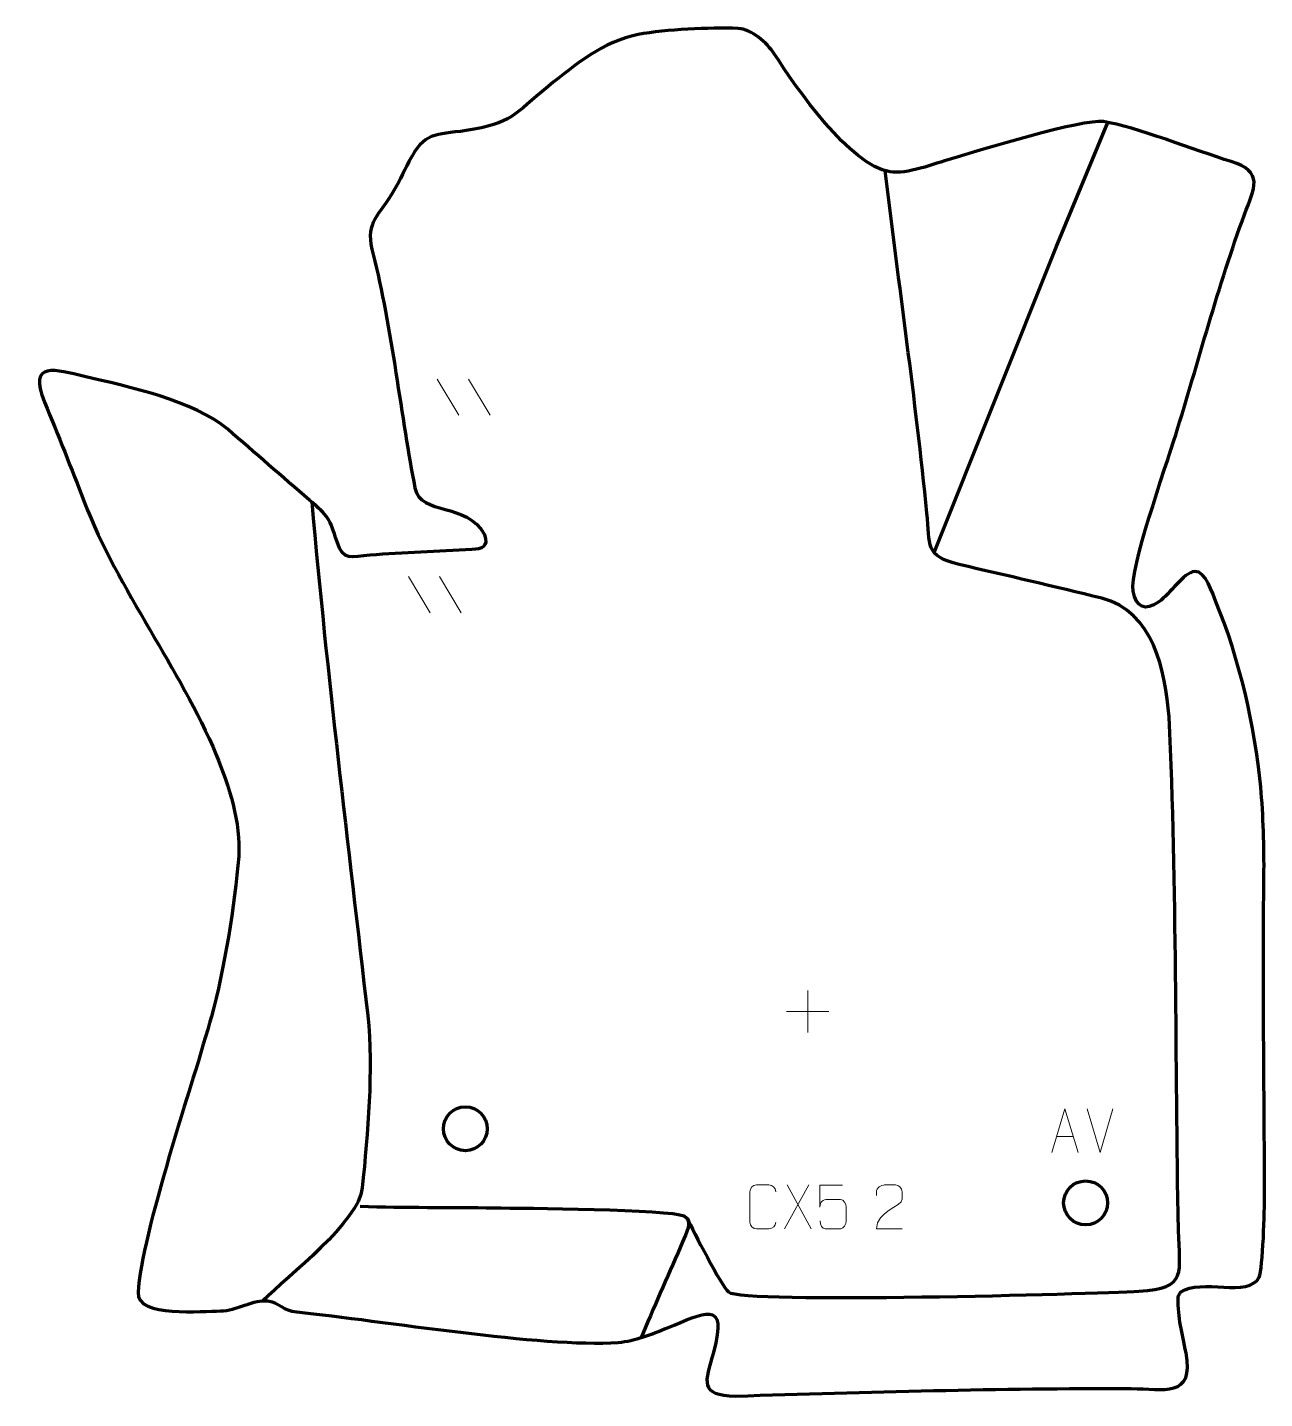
# Model space of a CAD drawing. Header units: millimetres. Extents: x -655 to 49, y -24 to 757.
import ezdxf

# ---------------------------------------------------------------- set-up
doc = ezdxf.new("R2010")
doc.units = ezdxf.units.MM
doc.header["$MEASUREMENT"] = 0
doc.layers.add('layer 2', color=7, linetype='Continuous')
doc.layers.add('layer 3', color=7, linetype='Continuous')

msp = doc.modelspace()

# ---------------------------------------------------------------- linework, layer by layer
at = {"layer": 'layer 2', "color": 140, "lineweight": 158}
for points, knots in [([(-138.8686, 457.7962), (-138.8686, 457.7962), (-69.4224, 631.7358), (-69.4224, 631.7358), (-69.4224, 631.7358), (-69.4224, 631.7358), (-39.9292, 702.7685), (-39.9292, 702.7685)], [0, 0, 0, 0, 0.33333333, 0.33333333, 0.33333333, 0.33333333, 1, 1, 1, 1]), ([(-279.5952, 78.8688), (-275.9916, 71.5554), (-260.2214, 40.3823), (-256.0024, 36.8614), (-256.0024, 36.8614), (-247.8992, 30.0987), (-48.6571, 35.8918), (-22.3054, 37.2812), (-22.3054, 37.2812), (5.837, 38.765), (0.6651, 48.1017), (0.2, 71.9593), (0.2, 71.9593), (-1.7054, 169.6888), (-0.5266, 266.2499), (-5.1349, 364.2768), (-5.1349, 364.2768), (-7.3034, 390.4611), (-14.083, 424.5192), (-43.4629, 431.7942), (-43.4629, 431.7942), (-70.4091, 438.4667), (-97.5709, 444.7529), (-124.6193, 451.0412), (-124.6193, 451.0412), (-144.3642, 455.6316), (-141.1979, 462.1338), (-143.0103, 480.2586), (-143.0103, 480.2586), (-149.4772, 544.9312), (-158.953, 610.5819), (-166.8596, 675.2105)], [0, 0, 0, 0, 0.11111111, 0.11111111, 0.11111111, 0.11111111, 0.22222222, 0.22222222, 0.22222222, 0.22222222, 0.33333333, 0.33333333, 0.33333333, 0.33333333, 0.44444444, 0.44444444, 0.44444444, 0.44444444, 0.55555556, 0.55555556, 0.55555556, 0.55555556, 0.66666667, 0.66666667, 0.66666667, 0.66666667, 0.77777778, 0.77777778, 0.77777778, 0.77777778, 1, 1, 1, 1]), ([(-493.3177, 486.66), (-484.2544, 386.35), (-472.8409, 293.4426), (-461.3982, 194.2927), (-461.3982, 194.2927), (-458.1645, 162.7177), (-461.3532, 127.7721), (-464.5068, 96.1526), (-464.5068, 96.1526), (-466.416, 77.0096), (-506.4468, 46.0725), (-521.1331, 31.8636)], [0, 0, 0, 0, 0.25, 0.25, 0.25, 0.25, 0.5, 0.5, 0.5, 0.5, 1, 1, 1, 1]), ([(-465.6375, 85.6357), (-440.3923, 84.88), (-414.4639, 85.1139), (-389.1345, 84.7783), (-389.1345, 84.7783), (-373.8866, 84.5791), (-289.3806, 84.056), (-281.2564, 80.17), (-281.2564, 80.17), (-275.8581, 77.5879), (-280.4171, 69.6294), (-282.1592, 65.4868), (-282.1592, 65.4868), (-289.4926, 48.0484), (-297.3275, 31.0107), (-304.5996, 13.6366), (-304.5996, 13.6366), (-304.5996, 13.6366), (-305.1444, 12.3349), (-305.1444, 12.3349), (-305.1444, 12.3349), (-305.1444, 12.3349), (-305.7034, 10.9346), (-305.7034, 10.9346)], [0, 0, 0, 0, 0.14285714, 0.14285714, 0.14285714, 0.14285714, 0.28571429, 0.28571429, 0.28571429, 0.28571429, 0.42857143, 0.42857143, 0.42857143, 0.42857143, 0.57142857, 0.57142857, 0.57142857, 0.57142857, 0.71428571, 0.71428571, 0.71428571, 0.71428571, 1, 1, 1, 1])]:
    msp.add_open_spline(points, degree=3, knots=knots, dxfattribs=at)
at = {"layer": 'layer 3', "color": 250, "lineweight": 200}
for centre in [(-405.8301, 129.7969), (-52.6824, 87.6161)]:
    msp.add_ellipse(centre, major_axis=(0, 12.5), ratio=1, dxfattribs=at)
at = {"layer": 'layer 3', "color": 242, "lineweight": 158}
msp.add_open_spline([(-25.6865, 435.9601), (-23.597, 426.5755), (-19.1355, 424.2097), (-10.9426, 429.8153), (-10.9426, 429.8153), (-4.4189, 434.2788), (2.8455, 446.4659), (9.5351, 447.0296), (9.5351, 447.0296), (15.6911, 447.5483), (19.5853, 434.4705), (21.5461, 429.7373), (21.5461, 429.7373), (34.9426, 397.4009), (43.799, 358.9812), (47.0527, 324.3016), (47.0527, 324.3016), (48.4755, 308.3896), (49.091, 289.7747), (48.8542, 273.7179), (48.8542, 273.7179), (47.9637, 213.3374), (49.1952, 151.6903), (49.1805, 92.0661), (49.1805, 92.0661), (49.1785, 83.9855), (48.4653, 50.3387), (46.0595, 45.2629), (46.0595, 45.2629), (40.3897, 33.3008), (13.029, 45.0048), (1.4171, 36.7194), (1.4171, 36.7194), (0.5464, 35.7689), (0.4224, 35.1598), (0.076, 33.9783), (0.076, 33.9783), (-0.1181, 21.2511), (2.2161, 14.1866), (4.5159, 2.1896), (4.5159, 2.1896), (9.5018, -23.8195), (-8.4873, -18.2099), (-26.6979, -18.125), (-26.6979, -18.125), (-101.4233, -17.7761), (-177.1651, -20.1451), (-251.9578, -22.38), (-251.9578, -22.38), (-272.8974, -21.7958), (-269.4132, -14.6593), (-264.6198, 2.4976), (-264.6198, 2.4976), (-255.9092, 33.6751), (-270.3562, 24.6884), (-290.694, 16.5011), (-290.694, 16.5011), (-299.723, 12.8664), (-309.0184, 9.0528), (-318.7925, 8.1506), (-318.7925, 8.1506), (-362.8319, 5.1648), (-453.3792, 20.6882), (-501.8079, 25.5011), (-501.8079, 25.5011), (-510.1437, 26.3296), (-511.3373, 30.6167), (-518.2423, 31.7405), (-518.2423, 31.7405), (-525.9005, 32.9869), (-536.3722, 26.1279), (-545.3102, 26.0425), (-545.3102, 26.0425), (-555.1297, 26.0541), (-592.9824, 22.1559), (-592.1707, 36.5039), (-592.1707, 36.5039), (-590.2515, 70.4348), (-560.5311, 157.0802), (-550.3989, 193.7751), (-550.3989, 193.7751), (-543.0863, 220.2587), (-537.102, 257.4657), (-534.8865, 284.7422), (-534.8865, 284.7422), (-533.6451, 304.0957), (-540.2927, 325.0572), (-547.6905, 342.7195), (-547.6905, 342.7195), (-568.4697, 392.3299), (-603.338, 436.0515), (-622.7725, 486.674), (-622.7725, 486.674), (-630.1149, 505.7528), (-637.6666, 524.5502), (-645.4035, 543.4672), (-645.4035, 543.4672), (-655.1629, 567.3295), (-638.9405, 561.8477), (-622.5828, 558.1154), (-622.5828, 558.1154), (-598.3665, 552.5118), (-560.0016, 544.1884), (-541.1167, 528.0453), (-541.1167, 528.0453), (-525.5245, 514.6957), (-510.2541, 501.0771), (-494.6001, 487.7628), (-494.6001, 487.7628), (-483.537, 478.2767), (-483.2755, 477.5084), (-478.897, 463.9459), (-478.897, 463.9459), (-475.2652, 452.696), (-470.8853, 455.4454), (-460.0906, 456.3375), (-460.0906, 456.3375), (-441.012, 457.8526), (-421.3628, 458.5649), (-402.2183, 459.5616), (-402.2183, 459.5616), (-396.3377, 459.8677), (-392.5649, 461.115), (-394.8881, 468.0844), (-394.8881, 468.0844), (-405.1115, 486.9836), (-431.2422, 478.5259), (-434.5107, 494.6532), (-434.5107, 494.6532), (-442.1269, 532.2329), (-447.9017, 587.7093), (-458.3318, 627.4934), (-458.3318, 627.4934), (-462.9565, 645.1335), (-457.0655, 647.5153), (-447.8767, 661.6405), (-447.8767, 661.6405), (-444.0602, 667.6243), (-441.1688, 674.1175), (-438.0103, 680.4568), (-438.0103, 680.4568), (-429.1232, 697.4759), (-423.1246, 695.4896), (-405.407, 698.109), (-405.407, 698.109), (-379.1453, 702.2274), (-378.4404, 707.2045), (-358.6492, 723.2679), (-358.6492, 723.2679), (-343.3855, 735.6566), (-327.2278, 748.8382), (-307.4739, 752.7349), (-307.4739, 752.7349), (-291.1916, 755.8275), (-267.1811, 756.8352), (-250.5175, 756.2284), (-250.5175, 756.2284), (-242.7387, 755.9452), (-234.1252, 748.0518), (-229.9917, 741.8055), (-229.9917, 741.8055), (-217.3685, 722.5018), (-186.9648, 678.1838), (-164.0364, 674.5755), (-164.0364, 674.5755), (-154.434, 673.0643), (-138.8323, 679.2206), (-129.0859, 682.0624), (-129.0859, 682.0624), (-114.0164, 686.4736), (-53.9883, 704.9183), (-42.5512, 703.2162), (-42.5512, 703.2162), (-24.8572, 700.5831), (10.4014, 686.5207), (30.1241, 680.4976), (30.1241, 680.4976), (49.2269, 674.6638), (43.3776, 665.4988), (37.7626, 650.2759), (37.7626, 650.2759), (23.0675, 610.4354), (11.3961, 565.9881), (-1.3179, 524.9713), (-1.3179, 524.9713), (-7.1166, 506.2643), (-27.7059, 447.9876), (-25.6865, 435.9601)], degree=3, knots=[0, 0, 0, 0, 0.02083333, 0.02083333, 0.02083333, 0.02083333, 0.04166667, 0.04166667, 0.04166667, 0.04166667, 0.0625, 0.0625, 0.0625, 0.0625, 0.08333333, 0.08333333, 0.08333333, 0.08333333, 0.10416667, 0.10416667, 0.10416667, 0.10416667, 0.125, 0.125, 0.125, 0.125, 0.14583333, 0.14583333, 0.14583333, 0.14583333, 0.16666667, 0.16666667, 0.16666667, 0.16666667, 0.1875, 0.1875, 0.1875, 0.1875, 0.20833333, 0.20833333, 0.20833333, 0.20833333, 0.22916667, 0.22916667, 0.22916667, 0.22916667, 0.25, 0.25, 0.25, 0.25, 0.27083333, 0.27083333, 0.27083333, 0.27083333, 0.29166667, 0.29166667, 0.29166667, 0.29166667, 0.3125, 0.3125, 0.3125, 0.3125, 0.33333333, 0.33333333, 0.33333333, 0.33333333, 0.35416667, 0.35416667, 0.35416667, 0.35416667, 0.375, 0.375, 0.375, 0.375, 0.39583333, 0.39583333, 0.39583333, 0.39583333, 0.41666667, 0.41666667, 0.41666667, 0.41666667, 0.4375, 0.4375, 0.4375, 0.4375, 0.45833333, 0.45833333, 0.45833333, 0.45833333, 0.47916667, 0.47916667, 0.47916667, 0.47916667, 0.5, 0.5, 0.5, 0.5, 0.52083333, 0.52083333, 0.52083333, 0.52083333, 0.54166667, 0.54166667, 0.54166667, 0.54166667, 0.5625, 0.5625, 0.5625, 0.5625, 0.58333333, 0.58333333, 0.58333333, 0.58333333, 0.60416667, 0.60416667, 0.60416667, 0.60416667, 0.625, 0.625, 0.625, 0.625, 0.64583333, 0.64583333, 0.64583333, 0.64583333, 0.66666667, 0.66666667, 0.66666667, 0.66666667, 0.6875, 0.6875, 0.6875, 0.6875, 0.70833333, 0.70833333, 0.70833333, 0.70833333, 0.72916667, 0.72916667, 0.72916667, 0.72916667, 0.75, 0.75, 0.75, 0.75, 0.77083333, 0.77083333, 0.77083333, 0.77083333, 0.79166667, 0.79166667, 0.79166667, 0.79166667, 0.8125, 0.8125, 0.8125, 0.8125, 0.83333333, 0.83333333, 0.83333333, 0.83333333, 0.85416667, 0.85416667, 0.85416667, 0.85416667, 0.875, 0.875, 0.875, 0.875, 0.89583333, 0.89583333, 0.89583333, 0.89583333, 0.91666667, 0.91666667, 0.91666667, 0.91666667, 0.9375, 0.9375, 0.9375, 0.9375, 0.95833333, 0.95833333, 0.95833333, 0.95833333, 1, 1, 1, 1], dxfattribs=at)
at = {"layer": 'layer 3', "color": 250, "lineweight": 9}
for points in [[(-421.8539, 556.5669), (-421.8539, 556.5669), (-409.4896, 536.0226), (-409.4896, 536.0226)], [(-404.124, 556.5669), (-404.124, 556.5669), (-391.7597, 536.0226), (-391.7597, 536.0226)], [(-438.24, 444.1503), (-438.24, 444.1503), (-425.8757, 423.606), (-425.8757, 423.606)], [(-420.5101, 444.1503), (-420.5101, 444.1503), (-408.1458, 423.606), (-408.1458, 423.606)], [(-210.8917, 208.5173), (-210.8917, 208.5173), (-210.8917, 184.5394), (-210.8917, 184.5394)], [(-222.8806, 196.5283), (-222.8806, 196.5283), (-198.9027, 196.5283), (-198.9027, 196.5283)], [(-44.451, 116.2085), (-44.451, 116.2085), (-51.7728, 141.1621), (-51.7728, 141.1621)], [(-37.1291, 141.1621), (-37.1291, 141.1621), (-44.4509, 116.2085), (-44.4509, 116.2085)], [(-69.0879, 125.4652), (-69.0879, 125.4652), (-59.5922, 125.4652), (-59.5922, 125.4652)], [(-210.3073, 97.7852), (-210.3073, 97.7852), (-224.0479, 72.8894), (-224.0479, 72.8894)], [(-222.5933, 97.7852), (-222.5933, 97.7852), (-208.8527, 72.8317), (-208.8527, 72.8317)]]:
    msp.add_open_spline(points, degree=3, dxfattribs=at)
for points, knots in [([(-71.8105, 116.2158), (-71.8105, 116.2158), (-64.4395, 141.1693), (-64.4395, 141.1693), (-64.4395, 141.1693), (-64.4395, 141.1693), (-56.8696, 116.2158), (-56.8696, 116.2158)], [0, 0, 0, 0, 0.33333333, 0.33333333, 0.33333333, 0.33333333, 1, 1, 1, 1]), ([(-229.0273, 76.6494), (-229.1671, 74.326), (-230.8443, 72.8464), (-232.992, 72.8356), (-232.992, 72.8356), (-235.3239, 72.836), (-237.6558, 72.836), (-239.9873, 72.8356), (-239.9873, 72.8356), (-241.9123, 72.7302), (-243.8844, 74.6147), (-243.8732, 76.632), (-243.8732, 76.632), (-243.8728, 82.4021), (-243.8728, 88.1718), (-243.8732, 93.9411), (-243.8732, 93.9411), (-243.869, 96.0792), (-242.1223, 97.7984), (-239.9699, 97.7849), (-239.9699, 97.7849), (-237.6442, 97.7849), (-235.3181, 97.7849), (-232.992, 97.7849), (-232.992, 97.7849), (-231.0454, 97.8204), (-229.054, 96.3289), (-229.0273, 93.8913)], [0, 0, 0, 0, 0.125, 0.125, 0.125, 0.125, 0.25, 0.25, 0.25, 0.25, 0.375, 0.375, 0.375, 0.375, 0.5, 0.5, 0.5, 0.5, 0.625, 0.625, 0.625, 0.625, 0.75, 0.75, 0.75, 0.75, 1, 1, 1, 1]), ([(-191.0562, 97.7632), (-191.0562, 97.7632), (-203.9079, 97.7632), (-203.9079, 97.7632), (-203.9079, 97.7632), (-203.9076, 93.5326), (-203.9076, 89.3017), (-203.9079, 85.0705), (-203.9079, 85.0705), (-203.9082, 88.3806), (-202.2772, 89.4524), (-199.4652, 89.5129), (-199.4652, 89.5129), (-197.0256, 89.5132), (-194.5861, 89.5132), (-192.1469, 89.5129), (-192.1469, 89.5129), (-190.4971, 89.5197), (-189.0222, 87.1392), (-188.9937, 85.0705), (-188.9937, 85.0705), (-188.994, 82.4832), (-188.994, 79.8956), (-188.9937, 77.3079), (-188.9937, 77.3079), (-188.9475, 75.3485), (-190.4469, 72.9122), (-192.0728, 72.8537), (-192.0728, 72.8537), (-194.0293, 72.854), (-198.9243, 72.854), (-200.8813, 72.8537), (-200.8813, 72.8537), (-202.7268, 72.8449), (-203.8339, 74.8097), (-203.8547, 77.3608)], [0, 0, 0, 0, 0.1, 0.1, 0.1, 0.1, 0.2, 0.2, 0.2, 0.2, 0.3, 0.3, 0.3, 0.3, 0.4, 0.4, 0.4, 0.4, 0.5, 0.5, 0.5, 0.5, 0.6, 0.6, 0.6, 0.6, 0.7, 0.7, 0.7, 0.7, 0.8, 0.8, 0.8, 0.8, 1, 1, 1, 1]), ([(-157.0789, 72.8213), (-161.9933, 72.8216), (-166.9077, 72.8216), (-171.8218, 72.8213), (-171.8218, 72.8213), (-171.8218, 82.7536), (-157.1708, 85.3948), (-157.0789, 89.7051), (-157.0789, 89.7051), (-157.0792, 91.1292), (-157.0792, 92.5529), (-157.0789, 93.9762), (-157.0789, 93.9762), (-157.0958, 96.0533), (-159.2186, 97.7781), (-160.8896, 97.7954), (-160.8896, 97.7954), (-162.9628, 97.795), (-165.0357, 97.795), (-167.1081, 97.7954), (-167.1081, 97.7954), (-168.9302, 97.8119), (-171.7549, 96.0198), (-171.8218, 93.9262), (-171.8218, 93.9262), (-171.8218, 93.9262), (-171.8218, 91.8714), (-171.8218, 91.8714)], [0, 0, 0, 0, 0.125, 0.125, 0.125, 0.125, 0.25, 0.25, 0.25, 0.25, 0.375, 0.375, 0.375, 0.375, 0.5, 0.5, 0.5, 0.5, 0.625, 0.625, 0.625, 0.625, 0.75, 0.75, 0.75, 0.75, 1, 1, 1, 1])]:
    msp.add_open_spline(points, degree=3, knots=knots, dxfattribs=at)

doc.saveas('drawing.dxf')
